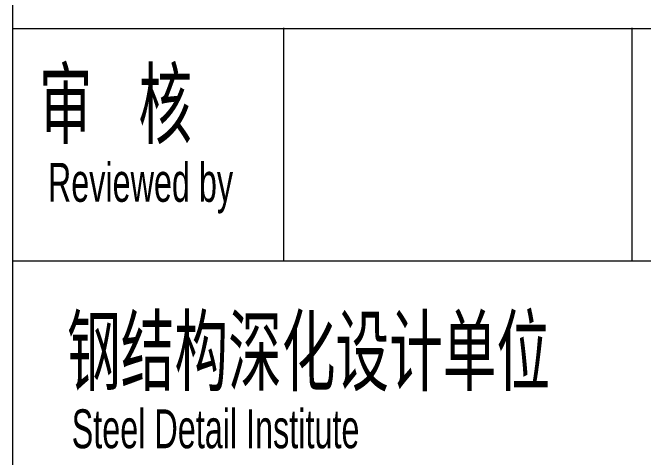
# Model space of a CAD drawing. Header units: millimetres. Extents: x 60 to 14975, y 125 to 10625.
# Drawn here: x 13497 to 14213, y 5247 to 5752 of the extents above; entities that cross this region are included whole.
import ezdxf

# ---------------------------------------------------------------- set-up
doc = ezdxf.new("R2010")
doc.units = ezdxf.units.MM
doc.linetypes.add('XKITLINE00', pattern=[0])
doc.layers.add('OtherObjectType', color=1, linetype='Continuous', lineweight=0)
doc.styles.add('$TD_AUDIT_GENERATED_(1E2)', font='ARIAL.TTF')

# ---------------------------------------------------------------- blocks, each defined once
blk = doc.blocks.new('*A5')
at = {"layer": 'OtherObjectType', "color": 7, "linetype": 'XKITLINE00', "lineweight": 0}
for p, q in [((13497.5, 10507.44), (13497.5, 240)), ((13497.5, 5734.31), (14849.23, 5734.31)), ((13805, 5470), (13805, 5735)), ((14200, 5470), (14200, 5735)), ((13497.5, 5470.37), (14849.23, 5470.37))]:
    blk.add_line(p, q, dxfattribs=at)
at = {"layer": 'OtherObjectType', "color": 7, "style": '$TD_AUDIT_GENERATED_(1E2)', "width": 0.595}
for s, height, p in [('\\M+5C9F3   \\M+5BACB', 75, (13527.31, 5611.19)), ('Reviewed by', 44.1438, (13537.5, 5537.5)), ('\\M+5B8D6\\M+5BDE1\\M+5B9B9\\M+5C9EE\\M+5BBAF\\M+5C9E8\\M+5BCC6\\M+5B5A5\\M+5CEBB', 75, (13559.3, 5330.76)), ('Steel Detail Institute', 44.1438, (13564.49, 5257.85))]:
    blk.add_text(s, height=height, dxfattribs=at).set_placement(p)

msp = doc.modelspace()

# ---------------------------------------------------------------- block references
at = {"lineweight": 0}
msp.add_blockref('*A5', (0, 0), dxfattribs=at)

doc.saveas('drawing.dxf')
